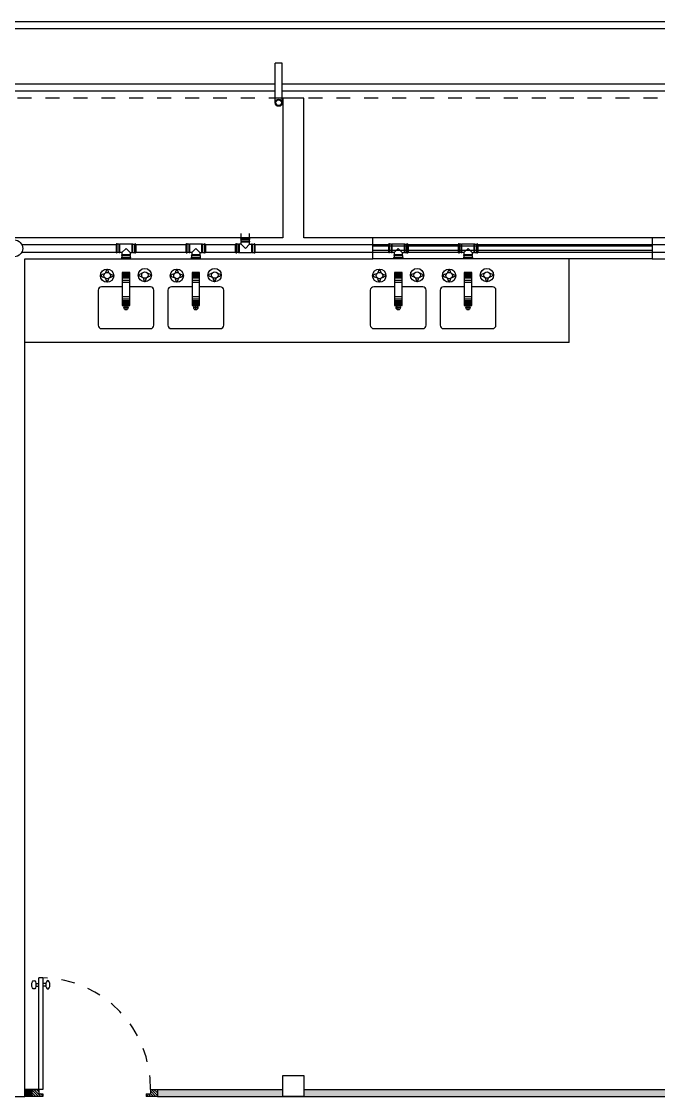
# Model space of a CAD drawing. Header units: millimetres. Extents: x 776 to 1595, y 411 to 1258.
# Drawn here: x 887.02 to 891.58, y 456.69 to 464.39 of the extents above; entities that cross this region are included whole.
import ezdxf

# ---------------------------------------------------------------- set-up
doc = ezdxf.new("R2010")
doc.units = ezdxf.units.MM
doc.linetypes.add('ACAD_ISO03W100', pattern=[30, 12, -18])
for name, color, linetype in [('can01', 1, 'Continuous'), ('can02', 2, 'Continuous'), ('Fios', 10, 'Continuous'), ('pena 01', 1, 'Continuous'), ('pena01', 1, 'Continuous'), ('pena02', 2, 'Continuous'), ('pena04', 4, 'Continuous'), ('TIGRECAD', 1, 'Continuous')]:
    doc.layers.add(name, color=color, linetype=linetype)

msp = doc.modelspace()

# ---------------------------------------------------------------- hatches: boundary and pattern name
at = {"layer": 'pena01'}
h = msp.add_hatch(color=256, dxfattribs=at)
h.paths.add_polyline_path([(888.886, 463.8048, 1), (888.8345, 463.8048, 1)])
h.paths.add_polyline_path([(888.8408, 463.8046, -1), (888.8808, 463.8046, -1)], flags=16)
at = {"layer": 'pena02'}
for points in [[(887.0918, 456.6864), (887.0918, 456.7364), (887.0418, 456.7364), (887.0418, 456.6864)], [(888.8901, 456.6864), (888.8901, 456.7364), (887.9918, 456.7364), (887.9918, 456.6864)], [(895.1735, 456.6864), (895.1735, 456.7364), (889.0401, 456.7364), (889.0401, 456.6864)]]:
    msp.add_hatch(color=0, dxfattribs=at).paths.add_polyline_path(points)
h = msp.add_hatch(dxfattribs=at)
h.set_pattern_fill('LINE', color=0, scale=0.004, angle=45, style=0)
h.set_pattern_definition([(315, (-1130.707169, 2397.98538), (-0.00898025612, -0.00898025612), [])])
h.paths.add_polyline_path([(887.0918, 456.7364), (887.0918, 456.6864), (887.1718, 456.6864), (887.1718, 456.7064), (887.1418, 456.7064), (887.1418, 456.7364)])
h = msp.add_hatch(dxfattribs=at)
h.set_pattern_fill('LINE', color=0, scale=0.004, angle=45, style=0)
h.set_pattern_definition([(315, (-1130.907169, 2397.98538), (-0.00898025612, -0.00898025612), [])])
h.paths.add_polyline_path([(887.9918, 456.7364), (887.9918, 456.6864), (887.9118, 456.6864), (887.9118, 456.7064), (887.9418, 456.7064), (887.9418, 456.7364)])

# ---------------------------------------------------------------- linework, layer by layer
at = {"layer": 'can01'}
for centre, radius in [((888.8603, 463.8048), 0.0258), ((888.8608, 463.8046), 0.02)]:
    msp.add_circle(centre, radius, dxfattribs=at)
at = {"layer": 'can02', "color": 0}
for points in [[(887.0418, 462.6864), (889.536, 462.6864), (889.536, 462.8364), (889.0401, 462.8364), (889.0401, 463.8364), (888.8901, 463.8364), (888.8901, 462.8364), (887.0418, 462.8364)], [(887.0418, 462.8364), (886.4868, 462.8364), (886.4868, 462.6864), (886.8918, 462.6864), (886.8918, 456.8364), (885.0818, 456.8364)], [(885.0818, 456.6864), (887.0418, 456.6864), (887.0418, 462.6864)]]:
    msp.add_lwpolyline(points, dxfattribs=at)
msp.add_lwpolyline([(892.6776, 462.6864), (892.6776, 462.8364), (891.536, 462.8364), (891.536, 462.6864)], close=True, dxfattribs=at)
at = {"layer": 'Fios', "color": 0}
for p, q in [((890.9418, 462.0864), (890.9418, 462.6864)), ((887.7397, 462.5894), (887.7397, 462.3532)), ((887.7939, 462.5894), (887.7397, 462.5894)), ((887.7397, 462.5878), (887.7939, 462.5878)), ((887.7397, 462.5867), (887.7939, 462.5867)), ((887.7397, 462.5845), (887.7939, 462.5845)), ((887.7397, 462.5822), (887.7939, 462.5822)), ((887.7397, 462.5785), (887.7939, 462.5785)), ((887.7397, 462.5726), (887.7939, 462.5726)), ((887.7397, 462.5659), (887.7939, 462.5659)), ((887.7397, 462.5589), (887.7939, 462.5589)), ((887.7397, 462.5496), (887.7939, 462.5496)), ((887.7939, 462.3532), (887.7939, 462.5894)), ((888.2939, 462.5894), (888.2397, 462.5894)), ((888.2397, 462.5894), (888.2397, 462.3532)), ((888.2397, 462.5878), (888.2939, 462.5878)), ((888.2397, 462.5867), (888.2939, 462.5867)), ((888.2397, 462.5845), (888.2939, 462.5845)), ((888.2397, 462.5822), (888.2939, 462.5822)), ((888.2397, 462.5785), (888.2939, 462.5785)), ((888.2397, 462.5726), (888.2939, 462.5726)), ((888.2397, 462.5659), (888.2939, 462.5659)), ((888.2397, 462.5589), (888.2939, 462.5589)), ((888.2397, 462.5496), (888.2939, 462.5496)), ((888.2939, 462.3532), (888.2939, 462.5894)), ((889.7439, 462.5894), (889.6897, 462.5894)), ((889.6897, 462.5894), (889.6897, 462.3532)), ((889.6897, 462.5878), (889.7439, 462.5878)), ((889.6897, 462.5867), (889.7439, 462.5867)), ((889.6897, 462.5845), (889.7439, 462.5845)), ((889.6897, 462.5822), (889.7439, 462.5822)), ((889.6897, 462.5785), (889.7439, 462.5785)), ((889.6897, 462.5726), (889.7439, 462.5726)), ((889.6897, 462.5659), (889.7439, 462.5659)), ((889.6897, 462.5589), (889.7439, 462.5589)), ((889.6897, 462.5496), (889.7439, 462.5496)), ((889.7439, 462.3532), (889.7439, 462.5894)), ((890.1897, 462.5894), (890.1897, 462.3532)), ((890.2439, 462.5894), (890.1897, 462.5894)), ((890.1897, 462.5878), (890.2439, 462.5878)), ((890.1897, 462.5867), (890.2439, 462.5867)), ((890.1897, 462.5845), (890.2439, 462.5845)), ((890.1897, 462.5822), (890.2439, 462.5822)), ((890.1897, 462.5785), (890.2439, 462.5785)), ((890.1897, 462.5726), (890.2439, 462.5726)), ((890.1897, 462.5659), (890.2439, 462.5659)), ((890.1897, 462.5589), (890.2439, 462.5589)), ((890.1897, 462.5496), (890.2439, 462.5496)), ((890.2439, 462.3532), (890.2439, 462.5894)), ((887.7397, 462.4864), (887.5918, 462.4864)), ((887.7397, 462.5345), (887.7939, 462.5345)), ((887.7397, 462.5182), (887.7939, 462.5182)), ((887.9418, 462.4864), (887.7939, 462.4864)), ((888.2397, 462.4864), (888.0918, 462.4864)), ((888.2397, 462.5345), (888.2939, 462.5345)), ((888.2397, 462.5182), (888.2939, 462.5182)), ((888.4418, 462.4864), (888.2939, 462.4864)), ((889.6897, 462.4864), (889.5418, 462.4864)), ((889.6897, 462.5345), (889.7439, 462.5345)), ((889.6897, 462.5182), (889.7439, 462.5182)), ((889.8918, 462.4864), (889.7439, 462.4864)), ((890.1897, 462.4864), (890.0418, 462.4864)), ((890.1897, 462.5345), (890.2439, 462.5345)), ((890.1897, 462.5182), (890.2439, 462.5182)), ((890.3918, 462.4864), (890.2439, 462.4864)), ((887.5668, 462.4614), (887.5668, 462.2114)), ((887.7397, 462.4167), (887.7939, 462.4167)), ((887.7397, 462.3992), (887.7939, 462.3992)), ((887.7397, 462.3878), (887.7939, 462.3878)), ((887.9668, 462.2114), (887.9668, 462.4614)), ((888.0668, 462.4614), (888.0668, 462.2114)), ((888.2397, 462.4167), (888.2939, 462.4167)), ((888.2397, 462.3992), (888.2939, 462.3992)), ((888.2397, 462.3878), (888.2939, 462.3878)), ((888.4668, 462.2114), (888.4668, 462.4614)), ((889.5168, 462.4614), (889.5168, 462.2114)), ((889.6897, 462.4167), (889.7439, 462.4167)), ((889.6897, 462.3992), (889.7439, 462.3992)), ((889.6897, 462.3878), (889.7439, 462.3878)), ((889.9168, 462.2114), (889.9168, 462.4614)), ((890.0168, 462.4614), (890.0168, 462.2114)), ((890.1897, 462.4167), (890.2439, 462.4167)), ((890.1897, 462.3992), (890.2439, 462.3992)), ((890.1897, 462.3878), (890.2439, 462.3878)), ((890.4168, 462.2114), (890.4168, 462.4614)), ((887.7397, 462.3785), (887.7939, 462.3785)), ((887.7397, 462.3703), (887.7939, 462.3703)), ((887.7397, 462.3644), (887.7939, 462.3644)), ((887.7397, 462.36), (887.7939, 462.36)), ((887.7397, 462.3563), (887.7939, 462.3563)), ((887.7397, 462.3532), (887.7939, 462.3532)), ((887.782, 462.3359), (887.7516, 462.3359)), ((887.7668, 462.3206), (887.7668, 462.3511)), ((888.2397, 462.3785), (888.2939, 462.3785)), ((888.2397, 462.3703), (888.2939, 462.3703)), ((888.2397, 462.3644), (888.2939, 462.3644)), ((888.2397, 462.36), (888.2939, 462.36)), ((888.2397, 462.3563), (888.2939, 462.3563)), ((888.2397, 462.3532), (888.2939, 462.3532)), ((888.282, 462.3359), (888.2516, 462.3359)), ((888.2668, 462.3206), (888.2668, 462.3511)), ((889.6897, 462.3785), (889.7439, 462.3785)), ((889.6897, 462.3703), (889.7439, 462.3703)), ((889.6897, 462.3644), (889.7439, 462.3644)), ((889.6897, 462.36), (889.7439, 462.36)), ((889.6897, 462.3563), (889.7439, 462.3563)), ((889.6897, 462.3532), (889.7439, 462.3532)), ((889.732, 462.3359), (889.7016, 462.3359)), ((889.7168, 462.3206), (889.7168, 462.3511)), ((890.1897, 462.3785), (890.2439, 462.3785)), ((890.1897, 462.3703), (890.2439, 462.3703)), ((890.1897, 462.3644), (890.2439, 462.3644)), ((890.1897, 462.36), (890.2439, 462.36)), ((890.1897, 462.3563), (890.2439, 462.3563)), ((890.1897, 462.3532), (890.2439, 462.3532)), ((890.232, 462.3359), (890.2016, 462.3359)), ((890.2168, 462.3206), (890.2168, 462.3511)), ((887.5918, 462.1864), (887.9418, 462.1864)), ((888.0918, 462.1864), (888.4418, 462.1864)), ((889.5418, 462.1864), (889.8918, 462.1864)), ((890.0418, 462.1864), (890.3918, 462.1864)), ((890.9418, 462.0864), (887.0418, 462.0864))]:
    msp.add_line(p, q, dxfattribs=at)
for centre, radius in [((887.9018, 462.5699), 0.0477), ((888.4018, 462.5699), 0.0477), ((889.8518, 462.5699), 0.0477), ((890.3518, 462.5699), 0.0477), ((887.6311, 462.5658), 0.0477), ((887.632, 462.566), 0.0233), ((887.9026, 462.5701), 0.0233), ((888.1311, 462.5658), 0.0477), ((888.132, 462.566), 0.0233), ((888.4026, 462.5701), 0.0233), ((889.5811, 462.5658), 0.0477), ((889.582, 462.566), 0.0233), ((889.8526, 462.5701), 0.0233), ((890.0811, 462.5658), 0.0477), ((890.082, 462.566), 0.0233), ((890.3526, 462.5701), 0.0233), ((887.7668, 462.3359), 0.0152), ((888.2668, 462.3359), 0.0152), ((889.7168, 462.3359), 0.0152), ((890.2168, 462.3359), 0.0152)]:
    msp.add_circle(centre, radius, dxfattribs=at)
for centre, radius, start, end in [((887.6311, 462.4929), 0.0871, 102.68337, 123.16312), ((887.6311, 462.6387), 0.0871, 236.83688, 257.49214), ((887.7044, 462.565), 0.0871, 192.19895, 212.50746), ((887.7044, 462.565), 0.0871, 146.18121, 166.17978), ((887.5585, 462.5666), 0.0871, 326.18121, 345.97518), ((887.5585, 462.5666), 0.0871, 13.01879, 32.50746), ((887.6311, 462.6387), 0.0871, 283.87427, 303.16312), ((887.6311, 462.4929), 0.0871, 56.83688, 75.95713), ((887.9018, 462.4969), 0.0871, 102.68337, 123.16312), ((887.9018, 462.6428), 0.0871, 236.83688, 257.49214), ((887.975, 462.569), 0.0871, 192.19895, 212.50746), ((887.8292, 462.5707), 0.0871, 326.18121, 345.97518), ((887.9018, 462.6428), 0.0871, 283.87427, 303.16312), ((887.9018, 462.4969), 0.0871, 56.83688, 75.95713), ((888.1311, 462.4929), 0.0871, 102.68337, 123.16312), ((888.1311, 462.6387), 0.0871, 236.83688, 257.49214), ((888.2044, 462.565), 0.0871, 192.19895, 212.50746), ((888.2044, 462.565), 0.0871, 146.18121, 166.17978), ((888.0585, 462.5666), 0.0871, 326.18121, 345.97518), ((888.0585, 462.5666), 0.0871, 13.01879, 32.50746), ((888.1311, 462.6387), 0.0871, 283.87427, 303.16312), ((888.1311, 462.4929), 0.0871, 56.83688, 75.95713), ((888.4018, 462.4969), 0.0871, 102.68337, 123.16312), ((888.4018, 462.6428), 0.0871, 236.83688, 257.49214), ((888.475, 462.569), 0.0871, 192.19895, 212.50746), ((888.3292, 462.5707), 0.0871, 326.18121, 345.97518), ((888.4018, 462.6428), 0.0871, 283.87427, 303.16312), ((888.4018, 462.4969), 0.0871, 56.83688, 75.95713), ((889.5811, 462.4929), 0.0871, 102.68337, 123.16312), ((889.5811, 462.6387), 0.0871, 236.83688, 257.49214), ((889.6544, 462.565), 0.0871, 192.19895, 212.50746), ((889.6544, 462.565), 0.0871, 146.18121, 166.17978), ((889.5085, 462.5666), 0.0871, 326.18121, 345.97518), ((889.5085, 462.5666), 0.0871, 13.01879, 32.50746), ((889.5811, 462.6387), 0.0871, 283.87427, 303.16312), ((889.5811, 462.4929), 0.0871, 56.83688, 75.95713), ((889.8518, 462.4969), 0.0871, 102.68337, 123.16312), ((889.8518, 462.6428), 0.0871, 236.83688, 257.49214), ((889.925, 462.569), 0.0871, 192.19895, 212.50746), ((889.7792, 462.5707), 0.0871, 326.18121, 345.97518), ((889.8518, 462.6428), 0.0871, 283.87427, 303.16312), ((889.8518, 462.4969), 0.0871, 56.83688, 75.95713), ((890.0811, 462.4929), 0.0871, 102.68337, 123.16312), ((890.0811, 462.6387), 0.0871, 236.83688, 257.49214), ((890.1544, 462.565), 0.0871, 192.19895, 212.50746), ((890.1544, 462.565), 0.0871, 146.18121, 166.17978), ((890.0085, 462.5666), 0.0871, 326.18121, 345.97518), ((890.0085, 462.5666), 0.0871, 13.01879, 32.50746), ((890.0811, 462.6387), 0.0871, 283.87427, 303.16312), ((890.0811, 462.4929), 0.0871, 56.83688, 75.95713), ((890.3518, 462.4969), 0.0871, 102.68337, 123.16312), ((890.3518, 462.6428), 0.0871, 236.83688, 257.49214), ((890.425, 462.569), 0.0871, 192.19895, 212.50746), ((890.2792, 462.5707), 0.0871, 326.18121, 345.97518), ((890.3518, 462.6428), 0.0871, 283.87427, 303.16312), ((890.3518, 462.4969), 0.0871, 56.83688, 75.95713), ((887.5918, 462.4614), 0.025, 89.99996, 180.00004), ((887.9418, 462.4614), 0.025, 359.99996, 90.00004), ((888.0918, 462.4614), 0.025, 89.99996, 180.00004), ((888.4418, 462.4614), 0.025, 359.99996, 90.00004), ((889.5418, 462.4614), 0.025, 89.99996, 180.00004), ((889.8918, 462.4614), 0.025, 359.99996, 90.00004), ((890.0418, 462.4614), 0.025, 89.99996, 180.00004), ((890.3918, 462.4614), 0.025, 359.99996, 90.00004), ((887.5918, 462.2114), 0.025, 179.99996, 270.00004), ((887.9418, 462.2114), 0.025, 269.99996, 0.00004), ((888.0918, 462.2114), 0.025, 179.99996, 270.00004), ((888.4418, 462.2114), 0.025, 269.99996, 0.00004), ((889.5418, 462.2114), 0.025, 179.99996, 270.00004), ((889.8918, 462.2114), 0.025, 269.99996, 0.00004), ((890.0418, 462.2114), 0.025, 179.99996, 270.00004), ((890.3918, 462.2114), 0.025, 269.99996, 0.00004)]:
    msp.add_arc(centre, radius, start, end, dxfattribs=at)
at = {"layer": 'pena 01', "color": 0, "linetype": 'ACAD_ISO03W100', "ltscale": 0.005}
for p, q in [((888.8901, 463.8364), (882.9318, 463.8364)), ((895.1735, 463.8364), (889.0401, 463.8364))]:
    msp.add_line(p, q, dxfattribs=at)
msp.add_arc((887.1568, 456.7514), 0.7851, 358.90531, 88.90531, dxfattribs=at)
at = {"layer": 'pena01'}
for p, q in [((882.9318, 464.3864), (901.7318, 464.3864)), ((882.9318, 464.3364), (901.6818, 464.3364)), ((888.8345, 463.9364), (882.9318, 463.9364)), ((895.1179, 463.9364), (888.886, 463.9364)), ((888.8345, 463.8864), (882.9318, 463.8864)), ((895.1179, 463.8864), (888.886, 463.8864))]:
    msp.add_line(p, q, dxfattribs=at)
at = {"layer": 'pena01', "color": 0}
for p, q in [((891.536, 462.8364), (889.536, 462.8364)), ((891.536, 462.6864), (889.536, 462.6864))]:
    msp.add_line(p, q, dxfattribs=at)
at = {"layer": 'pena02'}
for p, q in [((888.886, 464.0878), (888.8345, 464.0878)), ((888.8345, 463.8048), (888.8345, 464.0878)), ((888.886, 463.8046), (888.886, 464.0878))]:
    msp.add_line(p, q, dxfattribs=at)
at = {"layer": 'pena02', "color": 0}
for p, q in [((891.536, 462.7764), (889.536, 462.7764)), ((891.536, 462.7464), (889.536, 462.7464)), ((887.1418, 456.7364), (887.1418, 457.5364)), ((887.1718, 457.5364), (887.1418, 457.5364)), ((887.1718, 457.5364), (887.1718, 456.7364)), ((887.1209, 457.4964), (887.1418, 457.4964)), ((887.1209, 457.4764), (887.1418, 457.4764)), ((887.1927, 457.4964), (887.1718, 457.4964)), ((887.1927, 457.4764), (887.1718, 457.4764)), ((887.0918, 456.7364), (887.0418, 456.7364)), ((887.1718, 456.7364), (887.0918, 456.7364)), ((887.0918, 456.7364), (887.0918, 456.6864)), ((887.0918, 456.7364), (887.1418, 456.7364)), ((887.1718, 456.7364), (887.1418, 456.7364)), ((887.1418, 456.7364), (887.1418, 456.7064)), ((887.1418, 456.7064), (887.1718, 456.7064)), ((887.1718, 456.7064), (887.1718, 456.6864)), ((887.9118, 456.7064), (887.9418, 456.7064)), ((887.9118, 456.7064), (887.9118, 456.6864)), ((887.9418, 456.7364), (887.9918, 456.7364)), ((887.9418, 456.7364), (887.9418, 456.7064)), ((887.9918, 456.7364), (888.8901, 456.7364)), ((887.9918, 456.7364), (887.9918, 456.6864)), ((889.0401, 456.7364), (895.1735, 456.7364)), ((887.0918, 456.6864), (887.0418, 456.6864)), ((887.1718, 456.6864), (887.0918, 456.6864)), ((887.9918, 456.6864), (887.9118, 456.6864)), ((887.9918, 456.6864), (898.4151, 456.6864))]:
    msp.add_line(p, q, dxfattribs=at)
msp.add_ellipse((887.1068, 457.4864), major_axis=(0, 0.03), ratio=0.5, dxfattribs=at)
at = {"layer": 'pena02', "color": 0, "extrusion": (0, 0, -1)}
msp.add_ellipse((887.2068, 457.4864), major_axis=(0, 0.03), ratio=0.5, dxfattribs=at)
at = {"layer": 'pena04', "color": 0}
msp.add_lwpolyline([(888.8901, 456.6864), (888.8901, 456.8364), (889.0401, 456.8364), (889.0401, 456.6864)], close=True, dxfattribs=at)
at = {"layer": 'TIGRECAD'}
for p, q in [((888.5925, 462.834), (888.5925, 462.8677)), ((888.6511, 462.834), (888.6511, 462.8677)), ((887.0197, 462.7897), (887.6964, 462.7897)), ((887.6964, 462.7917), (887.6964, 462.7311)), ((887.6984, 462.7917), (887.6964, 462.7917)), ((887.6989, 462.7304), (887.6989, 462.7924)), ((887.6989, 462.7921), (887.6989, 462.7924)), ((887.7032, 462.7938), (887.7003, 462.7938)), ((887.7046, 462.7304), (887.7046, 462.7924)), ((887.7046, 462.7921), (887.7046, 462.7924)), ((887.7183, 462.7917), (887.7051, 462.7917)), ((887.7183, 462.7311), (887.7183, 462.7917)), ((887.7185, 462.7916), (887.723, 462.7904)), ((887.8106, 462.7904), (887.723, 462.7904)), ((887.723, 462.7323), (887.723, 462.7904)), ((887.8151, 462.7916), (887.8106, 462.7904)), ((887.8106, 462.7323), (887.8106, 462.7904)), ((887.8153, 462.7311), (887.8153, 462.7917)), ((887.8153, 462.7917), (887.8285, 462.7917)), ((887.829, 462.7304), (887.829, 462.7924)), ((887.829, 462.7921), (887.829, 462.7924)), ((887.8304, 462.7938), (887.8333, 462.7938)), ((887.8347, 462.7304), (887.8347, 462.7924)), ((887.8347, 462.7921), (887.8347, 462.7924)), ((887.8352, 462.7917), (887.8372, 462.7917)), ((887.8372, 462.7917), (887.8372, 462.7311)), ((887.8372, 462.7897), (888.1964, 462.7897)), ((888.1964, 462.7917), (888.1964, 462.7311)), ((888.1984, 462.7917), (888.1964, 462.7917)), ((888.1989, 462.7304), (888.1989, 462.7924)), ((888.1989, 462.7921), (888.1989, 462.7924)), ((888.2032, 462.7938), (888.2003, 462.7938)), ((888.2046, 462.7304), (888.2046, 462.7924)), ((888.2046, 462.7921), (888.2046, 462.7924)), ((888.2183, 462.7917), (888.2051, 462.7917)), ((888.2183, 462.7311), (888.2183, 462.7917)), ((888.2185, 462.7916), (888.223, 462.7904)), ((888.3106, 462.7904), (888.223, 462.7904)), ((888.223, 462.7323), (888.223, 462.7904)), ((888.3151, 462.7916), (888.3106, 462.7904)), ((888.3106, 462.7323), (888.3106, 462.7904)), ((888.3153, 462.7311), (888.3153, 462.7917)), ((888.3153, 462.7917), (888.3285, 462.7917)), ((888.329, 462.7304), (888.329, 462.7924)), ((888.329, 462.7921), (888.329, 462.7924)), ((888.3304, 462.7938), (888.3333, 462.7938)), ((888.3347, 462.7304), (888.3347, 462.7924)), ((888.3347, 462.7921), (888.3347, 462.7924)), ((888.3352, 462.7917), (888.3372, 462.7917)), ((888.3372, 462.7917), (888.3372, 462.7311)), ((888.3372, 462.7897), (888.5514, 462.7897)), ((888.5514, 462.7311), (888.5514, 462.7917)), ((888.5534, 462.7917), (888.5514, 462.7917)), ((888.5539, 462.7924), (888.5539, 462.7304)), ((888.5582, 462.7938), (888.5553, 462.7938)), ((888.5596, 462.7924), (888.5596, 462.7304)), ((888.5733, 462.7917), (888.5601, 462.7917)), ((888.5733, 462.7917), (888.5733, 462.7311)), ((888.5735, 462.7916), (888.578, 462.7904)), ((888.5928, 462.7904), (888.578, 462.7904)), ((888.578, 462.7904), (888.578, 462.7323)), ((888.5894, 462.8272), (888.5894, 462.8301)), ((888.5911, 462.8315), (888.5908, 462.8315)), ((888.5908, 462.8315), (888.6528, 462.8315)), ((888.5911, 462.8257), (888.5908, 462.8257)), ((888.5908, 462.8257), (888.6528, 462.8257)), ((888.5915, 462.8319), (888.5915, 462.834)), ((888.6521, 462.834), (888.5915, 462.834)), ((888.5915, 462.812), (888.5915, 462.8253)), ((888.5915, 462.812), (888.6521, 462.812)), ((888.5916, 462.8119), (888.5928, 462.8074)), ((888.5928, 462.7904), (888.5928, 462.8074)), ((888.5928, 462.8074), (888.6508, 462.8074)), ((888.5928, 462.7904), (888.6218, 462.7614)), ((888.6508, 462.7904), (888.6218, 462.7614)), ((888.6521, 462.8119), (888.6508, 462.8074)), ((888.6508, 462.7904), (888.6508, 462.8074)), ((888.6508, 462.7904), (888.6656, 462.7904)), ((888.6521, 462.8319), (888.6521, 462.834)), ((888.6521, 462.812), (888.6521, 462.8253)), ((888.6525, 462.8315), (888.6528, 462.8315)), ((888.6525, 462.8257), (888.6528, 462.8257)), ((888.6542, 462.8272), (888.6542, 462.8301)), ((888.6701, 462.7916), (888.6656, 462.7904)), ((888.6656, 462.7904), (888.6656, 462.7323)), ((888.6703, 462.7917), (888.6835, 462.7917)), ((888.6703, 462.7917), (888.6703, 462.7311)), ((888.684, 462.7924), (888.684, 462.7304)), ((888.6854, 462.7938), (888.6883, 462.7938)), ((888.6897, 462.7924), (888.6897, 462.7304)), ((888.6902, 462.7917), (888.6922, 462.7917)), ((888.6922, 462.7311), (888.6922, 462.7917)), ((888.6922, 462.7897), (889.6464, 462.7897)), ((889.6464, 462.7917), (889.6464, 462.7311)), ((889.6484, 462.7917), (889.6464, 462.7917)), ((889.6489, 462.7304), (889.6489, 462.7924)), ((889.6489, 462.7921), (889.6489, 462.7924)), ((889.6532, 462.7938), (889.6503, 462.7938)), ((889.6546, 462.7304), (889.6546, 462.7924)), ((889.6546, 462.7921), (889.6546, 462.7924)), ((889.6683, 462.7917), (889.6551, 462.7917)), ((889.6683, 462.7311), (889.6683, 462.7917)), ((889.6685, 462.7916), (889.673, 462.7904)), ((889.7606, 462.7904), (889.673, 462.7904)), ((889.673, 462.7323), (889.673, 462.7904)), ((889.7651, 462.7916), (889.7606, 462.7904)), ((889.7606, 462.7323), (889.7606, 462.7904)), ((889.7653, 462.7311), (889.7653, 462.7917)), ((889.7653, 462.7917), (889.7785, 462.7917)), ((889.779, 462.7304), (889.779, 462.7924)), ((889.779, 462.7921), (889.779, 462.7924)), ((889.7804, 462.7938), (889.7833, 462.7938)), ((889.7847, 462.7304), (889.7847, 462.7924)), ((889.7847, 462.7921), (889.7847, 462.7924)), ((889.7852, 462.7917), (889.7872, 462.7917)), ((889.7872, 462.7917), (889.7872, 462.7311)), ((889.7872, 462.7897), (890.1464, 462.7897)), ((890.1484, 462.7917), (890.1464, 462.7917)), ((890.1464, 462.7917), (890.1464, 462.7311)), ((890.1489, 462.7921), (890.1489, 462.7924)), ((890.1489, 462.7304), (890.1489, 462.7924)), ((890.1532, 462.7938), (890.1503, 462.7938)), ((890.1546, 462.7921), (890.1546, 462.7924)), ((890.1546, 462.7304), (890.1546, 462.7924)), ((890.1683, 462.7917), (890.1551, 462.7917)), ((890.1683, 462.7311), (890.1683, 462.7917)), ((890.1685, 462.7916), (890.173, 462.7904)), ((890.173, 462.7323), (890.173, 462.7904)), ((890.2606, 462.7904), (890.173, 462.7904)), ((890.2651, 462.7916), (890.2606, 462.7904)), ((890.2606, 462.7323), (890.2606, 462.7904)), ((890.2653, 462.7917), (890.2785, 462.7917)), ((890.2653, 462.7311), (890.2653, 462.7917)), ((890.279, 462.7921), (890.279, 462.7924)), ((890.279, 462.7304), (890.279, 462.7924)), ((890.2804, 462.7938), (890.2833, 462.7938)), ((890.2847, 462.7921), (890.2847, 462.7924)), ((890.2847, 462.7304), (890.2847, 462.7924)), ((890.2852, 462.7917), (890.2872, 462.7917)), ((890.2872, 462.7917), (890.2872, 462.7311)), ((890.2872, 462.7897), (895.4635, 462.7897)), ((887.0197, 462.733), (887.6964, 462.733)), ((887.6984, 462.7311), (887.6964, 462.7311)), ((887.7032, 462.7289), (887.7003, 462.7289)), ((887.7183, 462.7311), (887.7051, 462.7311)), ((887.7185, 462.7311), (887.723, 462.7323)), ((887.7378, 462.7323), (887.723, 462.7323)), ((887.7344, 462.6956), (887.7344, 462.6927)), ((887.7978, 462.697), (887.7358, 462.697)), ((887.7361, 462.697), (887.7358, 462.697)), ((887.7971, 462.7107), (887.7365, 462.7107)), ((887.7365, 462.7107), (887.7365, 462.6975)), ((887.7366, 462.7109), (887.7378, 462.7154)), ((887.7378, 462.7323), (887.7668, 462.7614)), ((887.7378, 462.7323), (887.7378, 462.7154)), ((887.7958, 462.7154), (887.7378, 462.7154)), ((887.7958, 462.7323), (887.7668, 462.7614)), ((887.7958, 462.7323), (887.7958, 462.7154)), ((887.7958, 462.7323), (887.8106, 462.7323)), ((887.7971, 462.7109), (887.7958, 462.7154)), ((887.7971, 462.7107), (887.7971, 462.6975)), ((887.7975, 462.697), (887.7978, 462.697)), ((887.7992, 462.6956), (887.7992, 462.6927)), ((887.8151, 462.7311), (887.8106, 462.7323)), ((887.8153, 462.7311), (887.8285, 462.7311)), ((887.8304, 462.7289), (887.8333, 462.7289)), ((887.8352, 462.7311), (887.8372, 462.7311)), ((887.8372, 462.733), (888.1964, 462.733)), ((888.1984, 462.7311), (888.1964, 462.7311)), ((888.2032, 462.7289), (888.2003, 462.7289)), ((888.2183, 462.7311), (888.2051, 462.7311)), ((888.2185, 462.7311), (888.223, 462.7323)), ((888.2378, 462.7323), (888.223, 462.7323)), ((888.2344, 462.6956), (888.2344, 462.6927)), ((888.2978, 462.697), (888.2358, 462.697)), ((888.2361, 462.697), (888.2358, 462.697)), ((888.2971, 462.7107), (888.2365, 462.7107)), ((888.2365, 462.7107), (888.2365, 462.6975)), ((888.2366, 462.7109), (888.2378, 462.7154)), ((888.2378, 462.7323), (888.2668, 462.7614)), ((888.2378, 462.7323), (888.2378, 462.7154)), ((888.2958, 462.7154), (888.2378, 462.7154)), ((888.2958, 462.7323), (888.2668, 462.7614)), ((888.2958, 462.7323), (888.2958, 462.7154)), ((888.2958, 462.7323), (888.3106, 462.7323)), ((888.2971, 462.7109), (888.2958, 462.7154)), ((888.2971, 462.7107), (888.2971, 462.6975)), ((888.2975, 462.697), (888.2978, 462.697)), ((888.2992, 462.6956), (888.2992, 462.6927)), ((888.3151, 462.7311), (888.3106, 462.7323)), ((888.3153, 462.7311), (888.3285, 462.7311)), ((888.3304, 462.7289), (888.3333, 462.7289)), ((888.3352, 462.7311), (888.3372, 462.7311)), ((888.3372, 462.733), (888.5514, 462.733)), ((888.5534, 462.7311), (888.5514, 462.7311)), ((888.5539, 462.7307), (888.5539, 462.7304)), ((888.5582, 462.7289), (888.5553, 462.7289)), ((888.5596, 462.7307), (888.5596, 462.7304)), ((888.5733, 462.7311), (888.5601, 462.7311)), ((888.5735, 462.7311), (888.578, 462.7323)), ((888.578, 462.7323), (888.6656, 462.7323)), ((888.6701, 462.7311), (888.6656, 462.7323)), ((888.6703, 462.7311), (888.6835, 462.7311)), ((888.684, 462.7307), (888.684, 462.7304)), ((888.6854, 462.7289), (888.6883, 462.7289)), ((888.6897, 462.7307), (888.6897, 462.7304)), ((888.6902, 462.7311), (888.6922, 462.7311)), ((888.6922, 462.733), (889.6464, 462.733)), ((889.6484, 462.7311), (889.6464, 462.7311)), ((889.6532, 462.7289), (889.6503, 462.7289)), ((889.6683, 462.7311), (889.6551, 462.7311)), ((889.6685, 462.7311), (889.673, 462.7323)), ((889.6878, 462.7323), (889.673, 462.7323)), ((889.6844, 462.6956), (889.6844, 462.6927)), ((889.7478, 462.697), (889.6858, 462.697)), ((889.6861, 462.697), (889.6858, 462.697)), ((889.7471, 462.7107), (889.6865, 462.7107)), ((889.6865, 462.7107), (889.6865, 462.6975)), ((889.6866, 462.7109), (889.6878, 462.7154)), ((889.6878, 462.7323), (889.7168, 462.7614)), ((889.6878, 462.7323), (889.6878, 462.7154)), ((889.7458, 462.7154), (889.6878, 462.7154)), ((889.7458, 462.7323), (889.7168, 462.7614)), ((889.7458, 462.7323), (889.7458, 462.7154)), ((889.7458, 462.7323), (889.7606, 462.7323)), ((889.7471, 462.7109), (889.7458, 462.7154)), ((889.7471, 462.7107), (889.7471, 462.6975)), ((889.7475, 462.697), (889.7478, 462.697)), ((889.7492, 462.6956), (889.7492, 462.6927)), ((889.7651, 462.7311), (889.7606, 462.7323)), ((889.7653, 462.7311), (889.7785, 462.7311)), ((889.7804, 462.7289), (889.7833, 462.7289)), ((889.7852, 462.7311), (889.7872, 462.7311)), ((889.7872, 462.733), (890.1464, 462.733)), ((890.1484, 462.7311), (890.1464, 462.7311)), ((890.1532, 462.7289), (890.1503, 462.7289)), ((890.1683, 462.7311), (890.1551, 462.7311)), ((890.1685, 462.7311), (890.173, 462.7323)), ((890.1878, 462.7323), (890.173, 462.7323)), ((890.1844, 462.6956), (890.1844, 462.6927)), ((890.1861, 462.697), (890.1858, 462.697)), ((890.2478, 462.697), (890.1858, 462.697)), ((890.1865, 462.7107), (890.1865, 462.6975)), ((890.2471, 462.7107), (890.1865, 462.7107)), ((890.1866, 462.7109), (890.1878, 462.7154)), ((890.1878, 462.7323), (890.2168, 462.7614)), ((890.1878, 462.7323), (890.1878, 462.7154)), ((890.2458, 462.7154), (890.1878, 462.7154)), ((890.2458, 462.7323), (890.2168, 462.7614)), ((890.2458, 462.7323), (890.2606, 462.7323)), ((890.2458, 462.7323), (890.2458, 462.7154)), ((890.2471, 462.7109), (890.2458, 462.7154)), ((890.2471, 462.7107), (890.2471, 462.6975)), ((890.2475, 462.697), (890.2478, 462.697)), ((890.2492, 462.6956), (890.2492, 462.6927)), ((890.2651, 462.7311), (890.2606, 462.7323)), ((890.2653, 462.7311), (890.2785, 462.7311)), ((890.2804, 462.7289), (890.2833, 462.7289)), ((890.2852, 462.7311), (890.2872, 462.7311)), ((890.2872, 462.733), (895.4635, 462.733)), ((887.7978, 462.6913), (887.7358, 462.6913)), ((887.7361, 462.6913), (887.7358, 462.6913)), ((887.7365, 462.6908), (887.7365, 462.6888)), ((887.7365, 462.6888), (887.7971, 462.6888)), ((887.7971, 462.6908), (887.7971, 462.6888)), ((887.7975, 462.6913), (887.7978, 462.6913)), ((888.2978, 462.6913), (888.2358, 462.6913)), ((888.2361, 462.6913), (888.2358, 462.6913)), ((888.2365, 462.6908), (888.2365, 462.6888)), ((888.2365, 462.6888), (888.2971, 462.6888)), ((888.2971, 462.6908), (888.2971, 462.6888)), ((888.2975, 462.6913), (888.2978, 462.6913)), ((889.7478, 462.6913), (889.6858, 462.6913)), ((889.6861, 462.6913), (889.6858, 462.6913)), ((889.6865, 462.6908), (889.6865, 462.6888)), ((889.6865, 462.6888), (889.7471, 462.6888)), ((889.7471, 462.6908), (889.7471, 462.6888)), ((889.7475, 462.6913), (889.7478, 462.6913)), ((890.1861, 462.6913), (890.1858, 462.6913)), ((890.2478, 462.6913), (890.1858, 462.6913)), ((890.1865, 462.6908), (890.1865, 462.6888)), ((890.1865, 462.6888), (890.2471, 462.6888)), ((890.2471, 462.6908), (890.2471, 462.6888)), ((890.2475, 462.6913), (890.2478, 462.6913))]:
    msp.add_line(p, q, dxfattribs=at)
msp.add_circle((886.9668, 462.7614), 0.06, dxfattribs=at)
for centre, radius, start, end in [((887.6984, 462.7921), 0.000436, 270, 360), ((887.7003, 462.7924), 0.00142, 90, 180), ((887.7032, 462.7924), 0.00142, 0, 90), ((887.7051, 462.7921), 0.000436, 180, 270), ((887.8285, 462.7921), 0.000436, 270, 360), ((887.8304, 462.7924), 0.00142, 90, 180), ((887.8333, 462.7924), 0.00142, 0, 90), ((887.8352, 462.7921), 0.000436, 180, 270), ((888.1984, 462.7921), 0.000436, 270, 360), ((888.2003, 462.7924), 0.00142, 90, 180), ((888.2032, 462.7924), 0.00142, 0, 90), ((888.2051, 462.7921), 0.000436, 180, 270), ((888.3285, 462.7921), 0.000436, 270, 360), ((888.3304, 462.7924), 0.00142, 90, 180), ((888.3333, 462.7924), 0.00142, 0, 90), ((888.3352, 462.7921), 0.000436, 180, 270), ((888.5534, 462.7921), 0.000436, 270, 360), ((888.5553, 462.7924), 0.00142, 90, 180), ((888.5582, 462.7924), 0.00142, 0, 90), ((888.5601, 462.7921), 0.000436, 180, 270), ((888.5908, 462.8301), 0.00142, 90.00018, 180.00018), ((888.5908, 462.8272), 0.00142, 180, 270), ((888.5911, 462.8319), 0.000436, 270, 360), ((888.5911, 462.8253), 0.000436, 0, 90), ((888.6525, 462.8319), 0.000436, 180, 270), ((888.6525, 462.8253), 0.000436, 90, 180), ((888.6528, 462.8301), 0.00142, 359.99982, 89.99982), ((888.6528, 462.8272), 0.00142, 270, 360), ((888.6835, 462.7921), 0.000436, 270, 360), ((888.6854, 462.7924), 0.00142, 90, 180), ((888.6883, 462.7924), 0.00142, 0, 90), ((888.6902, 462.7921), 0.000436, 180, 270), ((889.6484, 462.7921), 0.000436, 270, 360), ((889.6503, 462.7924), 0.00142, 90, 180), ((889.6532, 462.7924), 0.00142, 0, 90), ((889.6551, 462.7921), 0.000436, 180, 270), ((889.7785, 462.7921), 0.000436, 270, 360), ((889.7804, 462.7924), 0.00142, 90, 180), ((889.7833, 462.7924), 0.00142, 0, 90), ((889.7852, 462.7921), 0.000436, 180, 270), ((890.1484, 462.7921), 0.000436, 270, 360), ((890.1503, 462.7924), 0.00142, 90, 180), ((890.1532, 462.7924), 0.00142, 0, 90), ((890.1551, 462.7921), 0.000436, 180, 270), ((890.2785, 462.7921), 0.000436, 270, 360), ((890.2804, 462.7924), 0.00142, 90, 180), ((890.2833, 462.7924), 0.00142, 0, 90), ((890.2852, 462.7921), 0.000436, 180, 270), ((887.6984, 462.7307), 0.000436, 0, 90), ((887.7003, 462.7304), 0.00142, 180, 270), ((887.7032, 462.7304), 0.00142, 270, 360), ((887.7051, 462.7307), 0.000436, 90, 180), ((887.7358, 462.6956), 0.00142, 90, 180), ((887.7361, 462.6975), 0.000436, 270, 360), ((887.7975, 462.6975), 0.000436, 180, 270), ((887.7978, 462.6956), 0.00142, 0, 90), ((887.8285, 462.7307), 0.000436, 0, 90), ((887.8304, 462.7304), 0.00142, 180, 270), ((887.8333, 462.7304), 0.00142, 270, 360), ((887.8352, 462.7307), 0.000436, 90, 180), ((888.1984, 462.7307), 0.000436, 0, 90), ((888.2003, 462.7304), 0.00142, 180, 270), ((888.2032, 462.7304), 0.00142, 270, 360), ((888.2051, 462.7307), 0.000436, 90, 180), ((888.2358, 462.6956), 0.00142, 90, 180), ((888.2361, 462.6975), 0.000436, 270, 360), ((888.2975, 462.6975), 0.000436, 180, 270), ((888.2978, 462.6956), 0.00142, 0, 90), ((888.3285, 462.7307), 0.000436, 0, 90), ((888.3304, 462.7304), 0.00142, 180, 270), ((888.3333, 462.7304), 0.00142, 270, 360), ((888.3352, 462.7307), 0.000436, 90, 180), ((888.5534, 462.7307), 0.000436, 0, 90), ((888.5553, 462.7304), 0.00142, 180, 270), ((888.5582, 462.7304), 0.00142, 270, 360), ((888.5601, 462.7307), 0.000436, 90, 180), ((888.6835, 462.7307), 0.000436, 0, 90), ((888.6854, 462.7304), 0.00142, 180, 270), ((888.6883, 462.7304), 0.00142, 270, 360), ((888.6902, 462.7307), 0.000436, 90, 180), ((889.6484, 462.7307), 0.000436, 0, 90), ((889.6503, 462.7304), 0.00142, 180, 270), ((889.6532, 462.7304), 0.00142, 270, 360), ((889.6551, 462.7307), 0.000436, 90, 180), ((889.6858, 462.6956), 0.00142, 90, 180), ((889.6861, 462.6975), 0.000436, 270, 360), ((889.7475, 462.6975), 0.000436, 180, 270), ((889.7478, 462.6956), 0.00142, 0, 90), ((889.7785, 462.7307), 0.000436, 0, 90), ((889.7804, 462.7304), 0.00142, 180, 270), ((889.7833, 462.7304), 0.00142, 270, 360), ((889.7852, 462.7307), 0.000436, 90, 180), ((890.1484, 462.7307), 0.000436, 0, 90), ((890.1503, 462.7304), 0.00142, 180, 270), ((890.1532, 462.7304), 0.00142, 270, 360), ((890.1551, 462.7307), 0.000436, 90, 180), ((890.1858, 462.6956), 0.00142, 90, 180), ((890.1861, 462.6975), 0.000436, 270, 360), ((890.2475, 462.6975), 0.000436, 180, 270), ((890.2478, 462.6956), 0.00142, 0, 90), ((890.2785, 462.7307), 0.000436, 0, 90), ((890.2804, 462.7304), 0.00142, 180, 270), ((890.2833, 462.7304), 0.00142, 270, 360), ((890.2852, 462.7307), 0.000436, 90, 180), ((887.7358, 462.6927), 0.00142, 179.99982, 269.99982), ((887.7361, 462.6908), 0.000436, 0, 90), ((887.7975, 462.6908), 0.000436, 90, 180), ((887.7978, 462.6927), 0.00142, 270.00018, 0.00018), ((888.2358, 462.6927), 0.00142, 179.99982, 269.99982), ((888.2361, 462.6908), 0.000436, 0, 90), ((888.2975, 462.6908), 0.000436, 90, 180), ((888.2978, 462.6927), 0.00142, 270.00018, 0.00018), ((889.6858, 462.6927), 0.00142, 179.99982, 269.99982), ((889.6861, 462.6908), 0.000436, 0, 90), ((889.7475, 462.6908), 0.000436, 90, 180), ((889.7478, 462.6927), 0.00142, 270.00018, 0.00018), ((890.1858, 462.6927), 0.00142, 179.99982, 269.99982), ((890.1861, 462.6908), 0.000436, 0, 90), ((890.2475, 462.6908), 0.000436, 90, 180), ((890.2478, 462.6927), 0.00142, 270.00018, 0.00018)]:
    msp.add_arc(centre, radius, start, end, dxfattribs=at)

doc.saveas('drawing.dxf')
